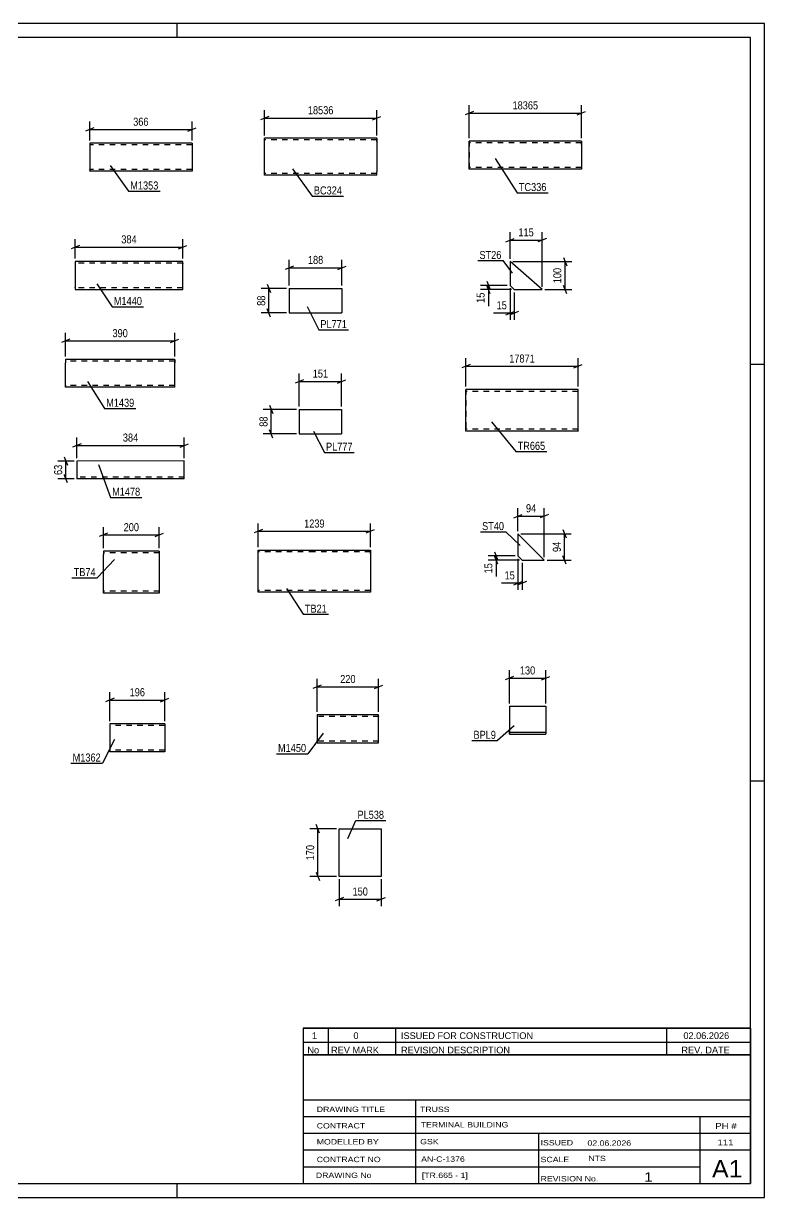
# Model space of a CAD drawing. Header units: millimetres. Extents: x 0 to 594, y 0 to 420.
# Drawn here: x 329 to 594, y 0 to 420 of the extents above; entities that cross this region are included whole.
import ezdxf

# ---------------------------------------------------------------- set-up
doc = ezdxf.new("R2010")
doc.units = ezdxf.units.MM
doc.linetypes.add('DXK_LINE_DOT2', pattern=[3.9198, 1.9599, -1.9599])
doc.styles.add('Arial Narrow', font='ARIALN.TTF', dxfattribs={"height": 0.2})

# ---------------------------------------------------------------- blocks, each defined once
blk = doc.blocks.new('Unknown-570389203-1132')
at = {"color": 5, "linetype": 'Continuous'}
for p, q in [((594, 420), (0, 420)), ((384, 415), (384, 420)), ((594, 0), (594, 420)), ((589, 415), (5, 415)), ((589, 5), (589, 415)), ((594, 298), (589, 298)), ((594, 149), (589, 149)), ((5, 5), (589, 5)), ((384, 0), (384, 5)), ((0, 0), (594, 0))]:
    blk.add_line(p, q, dxfattribs=at)
blk = doc.blocks.new('Part-570389203-10312 - 10296')
at = {"color": 2, "linetype": 'Continuous'}
for p, q in [((515.23, 228.04), (505.83, 237.44)), ((505.83, 237.44), (505.83, 229.54)), ((505.83, 229.54), (507.33, 228.04)), ((507.33, 228.04), (515.23, 228.04))]:
    blk.add_line(p, q, dxfattribs=at)
blk = doc.blocks.new('Part-570389203-9939 - 9923')
at = {"color": 2, "linetype": 'Continuous'}
for p, q in [((389.28, 377.19), (352.68, 377.19)), ((352.68, 377.19), (352.68, 367.28)), ((389.28, 377.19), (389.28, 367.19)), ((352.68, 367.19), (352.68, 367.28)), ((389.28, 367.19), (352.68, 367.19))]:
    blk.add_line(p, q, dxfattribs=at)
at = {"color": 7, "linetype": 'DXK_LINE_DOT2'}
for p, q in [((389.28, 376.59), (352.68, 376.59)), ((352.68, 367.79), (352.68, 367.83)), ((389.28, 367.79), (352.68, 367.79)), ((389.28, 367.79), (389.28, 367.83))]:
    blk.add_line(p, q, dxfattribs=at)
blk = doc.blocks.new('Part-570389203-10216 - 10200')
at = {"color": 2, "linetype": 'Continuous'}
for p, q in [((379.52, 169.46), (359.9, 169.46)), ((359.9, 169.46), (359.9, 159.55)), ((379.52, 169.46), (379.52, 159.46)), ((359.9, 159.46), (359.9, 159.55)), ((379.52, 159.46), (359.9, 159.46))]:
    blk.add_line(p, q, dxfattribs=at)
at = {"color": 7, "linetype": 'DXK_LINE_DOT2'}
for p, q in [((379.52, 168.86), (359.9, 168.86)), ((359.9, 160.06), (359.9, 160.1)), ((379.52, 160.06), (359.9, 160.06)), ((379.52, 160.06), (379.52, 160.1))]:
    blk.add_line(p, q, dxfattribs=at)
blk = doc.blocks.new('Part-570389203-10248 - 10232')
at = {"color": 2, "linetype": 'Continuous'}
for p, q in [((456.02, 172.71), (434, 172.71)), ((434, 172.71), (434, 162.8)), ((456.02, 163.91), (456.02, 172.71)), ((456.02, 162.71), (456.02, 163.91)), ((434, 162.8), (434, 162.71)), ((434, 162.71), (456.02, 162.71))]:
    blk.add_line(p, q, dxfattribs=at)
at = {"color": 7, "linetype": 'DXK_LINE_DOT2'}
for p, q in [((456.02, 172.11), (434, 172.11)), ((456.02, 172.11), (456.02, 172.06)), ((456.02, 172.06), (456.02, 172.11)), ((456.02, 171.97), (456.02, 172.06)), ((456.02, 172.06), (456.02, 171.97)), ((434, 163.31), (434, 163.36)), ((456.02, 163.31), (434, 163.31)), ((456.02, 163.36), (456.02, 163.68)), ((456.02, 163.31), (456.02, 163.36))]:
    blk.add_line(p, q, dxfattribs=at)
blk = doc.blocks.new('Part-570389203-10109 - 10093')
at = {"color": 2, "linetype": 'Continuous'}
for p, q in [((385.94, 334.88), (347.54, 334.88)), ((347.54, 334.88), (347.54, 324.97)), ((385.94, 326.08), (385.94, 334.88)), ((347.54, 324.97), (347.54, 324.88)), ((347.54, 324.88), (385.94, 324.88)), ((385.94, 324.88), (385.94, 326.08))]:
    blk.add_line(p, q, dxfattribs=at)
at = {"color": 7, "linetype": 'DXK_LINE_DOT2'}
for p, q in [((385.94, 334.28), (347.54, 334.28)), ((385.94, 334.28), (385.94, 334.23)), ((385.94, 334.23), (385.94, 334.28)), ((385.94, 334.13), (385.94, 334.23)), ((385.94, 334.23), (385.94, 334.13)), ((347.54, 325.48), (347.54, 325.52)), ((385.94, 325.48), (347.54, 325.48)), ((385.94, 325.52), (385.94, 325.85)), ((385.94, 325.48), (385.94, 325.52))]:
    blk.add_line(p, q, dxfattribs=at)
blk = doc.blocks.new('Part-570389203-10280 - 10264')
at = {"color": 2, "linetype": 'Continuous'}
for p, q in [((502.76, 175.78), (502.76, 165.83)), ((502.76, 175.78), (515.76, 175.78)), ((515.76, 175.78), (515.76, 175.74)), ((515.76, 175.74), (515.76, 165.83)), ((515.76, 166.38), (502.76, 166.38)), ((502.76, 165.83), (502.76, 165.78)), ((502.76, 165.78), (515.76, 165.78)), ((515.76, 165.78), (515.76, 165.83))]:
    blk.add_line(p, q, dxfattribs=at)
at = {"color": 7, "linetype": 'DXK_LINE_DOT2'}
for p, q in [((502.76, 165.78), (502.76, 166.91)), ((515.76, 165.78), (515.76, 165.83))]:
    blk.add_line(p, q, dxfattribs=at)
blk = doc.blocks.new('Part-570389203-10141 - 10125')
at = {"color": 2, "linetype": 'Continuous'}
for p, q in [((344.08, 299.85), (344.08, 298.65)), ((383.09, 299.85), (344.08, 299.85)), ((344.08, 290.59), (344.08, 298.65)), ((383.09, 299.85), (383.09, 299.76)), ((383.09, 299.76), (383.09, 298.65)), ((383.09, 289.85), (383.09, 298.65)), ((344.08, 289.94), (344.08, 290.59)), ((344.08, 289.85), (344.08, 289.94)), ((383.09, 289.85), (344.08, 289.85))]:
    blk.add_line(p, q, dxfattribs=at)
at = {"color": 7, "linetype": 'DXK_LINE_DOT2'}
for p, q in [((383.09, 299.25), (344.08, 299.25)), ((383.09, 299.85), (383.09, 299.85)), ((383.09, 298.65), (383.09, 299.5)), ((344.08, 290.59), (344.08, 290.2)), ((344.08, 290.45), (344.08, 290.5)), ((383.09, 290.45), (344.08, 290.45)), ((344.08, 289.85), (344.08, 289.85)), ((383.09, 290.45), (383.09, 290.5))]:
    blk.add_line(p, q, dxfattribs=at)
blk = doc.blocks.new('Part-570389203-10371 - 10355')
at = {"color": 2, "linetype": 'Continuous'}
for p, q in [((424.07, 325.23), (424.07, 316.43)), ((424.07, 325.23), (442.87, 325.23)), ((442.87, 325.23), (442.87, 316.43)), ((424.07, 316.43), (442.87, 316.43))]:
    blk.add_line(p, q, dxfattribs=at)
blk = doc.blocks.new('Part-570389203-10414 - 10398')
at = {"color": 2, "linetype": 'Continuous'}
for p, q in [((427.62, 281.96), (427.62, 273.16)), ((427.62, 281.96), (442.76, 281.96)), ((442.76, 281.96), (442.76, 273.16)), ((427.62, 273.16), (442.76, 273.16))]:
    blk.add_line(p, q, dxfattribs=at)
blk = doc.blocks.new('Part-570389203-10459 - 10441')
at = {"color": 2, "linetype": 'Continuous'}
for p, q in [((487.25, 274.11), (487.25, 289.11)), ((487.25, 289.11), (487.25, 289.11)), ((507.25, 289.11), (487.25, 289.11)), ((527.35, 289.11), (507.35, 289.11)), ((527.35, 274.11), (527.35, 289.11)), ((487.25, 274.11), (487.25, 274.11)), ((507.25, 274.11), (487.25, 274.11)), ((527.35, 274.11), (507.35, 274.11))]:
    blk.add_line(p, q, dxfattribs=at)
at = {"color": 7, "linetype": 'DXK_LINE_DOT2'}
for p, q in [((487.25, 289.11), (487.25, 274.11)), ((487.25, 289.11), (487.25, 289.11)), ((507.25, 288.31), (487.25, 288.31)), ((527.35, 288.31), (507.35, 288.31)), ((507.25, 274.91), (487.25, 274.91)), ((487.25, 274.11), (487.25, 274.11)), ((527.35, 274.91), (507.35, 274.91)), ((527.35, 274.23), (527.35, 274.11))]:
    blk.add_line(p, q, dxfattribs=at)
blk = doc.blocks.new('Part-570389203-10492 - 10476')
at = {"color": 2, "linetype": 'Continuous'}
for p, q in [((503, 334.81), (503, 326.31)), ((514.5, 324.81), (503, 334.81)), ((503, 326.31), (504.5, 324.81)), ((504.5, 324.81), (514.5, 324.81))]:
    blk.add_line(p, q, dxfattribs=at)
blk = doc.blocks.new('Part-570389203-8731 - 8715')
at = {"color": 2, "linetype": 'Continuous'}
for p, q in [((412.99, 230.41), (412.99, 231.61)), ((412.99, 231.61), (432.99, 231.61)), ((433.09, 231.61), (453.09, 231.61)), ((453.09, 231.61), (453.09, 231.52)), ((453.09, 231.52), (453.09, 230.41)), ((412.99, 217.36), (412.99, 230.41)), ((453.09, 230.41), (453.09, 216.61)), ((412.99, 216.71), (412.99, 217.36)), ((412.99, 216.61), (412.99, 216.71)), ((432.99, 216.61), (412.99, 216.61)), ((453.09, 216.61), (433.09, 216.61))]:
    blk.add_line(p, q, dxfattribs=at)
at = {"color": 7, "linetype": 'DXK_LINE_DOT2'}
for p, q in [((432.99, 231.01), (412.99, 231.01)), ((453.09, 231.01), (433.09, 231.01)), ((453.09, 230.41), (453.09, 231.26)), ((412.99, 217.36), (412.99, 216.97)), ((412.99, 217.21), (412.99, 217.26)), ((432.99, 217.21), (412.99, 217.21)), ((453.09, 217.21), (433.09, 217.21)), ((453.09, 217.21), (453.09, 217.26))]:
    blk.add_line(p, q, dxfattribs=at)
blk = doc.blocks.new('Part-570389203-8766 - 8748')
at = {"color": 2, "linetype": 'Continuous'}
for p, q in [((435.23, 378.93), (415.23, 378.93)), ((415.23, 365.82), (415.23, 378.93)), ((455.33, 378.93), (435.33, 378.93)), ((455.33, 378.93), (455.33, 378.83)), ((455.33, 378.83), (455.33, 377.73)), ((455.33, 377.73), (455.33, 366.93)), ((415.23, 365.73), (415.23, 365.82)), ((435.23, 365.73), (415.23, 365.73)), ((455.33, 365.73), (435.33, 365.73)), ((455.33, 365.73), (455.33, 366.93))]:
    blk.add_line(p, q, dxfattribs=at)
at = {"color": 7, "linetype": 'DXK_LINE_DOT2'}
for p, q in [((435.23, 378.33), (415.23, 378.33)), ((455.33, 378.33), (435.33, 378.33)), ((455.33, 377.73), (455.33, 378.57)), ((415.23, 366.33), (415.23, 366.37)), ((435.23, 366.33), (415.23, 366.33)), ((455.33, 366.33), (435.33, 366.33)), ((455.33, 366.37), (455.33, 366.7)), ((455.33, 366.33), (455.33, 366.37))]:
    blk.add_line(p, q, dxfattribs=at)
blk = doc.blocks.new('Part-570389203-8801 - 8783')
at = {"color": 2, "linetype": 'Continuous'}
for p, q in [((488.42, 367.93), (488.42, 377.93)), ((488.42, 377.93), (488.42, 377.93)), ((508.42, 377.93), (488.42, 377.93)), ((528.52, 377.93), (508.52, 377.93)), ((528.52, 377.93), (528.52, 377.84)), ((528.52, 377.84), (528.52, 376.73)), ((528.52, 376.73), (528.52, 367.93)), ((488.42, 367.93), (488.42, 367.93)), ((508.42, 367.93), (488.42, 367.93)), ((528.52, 367.93), (508.52, 367.93))]:
    blk.add_line(p, q, dxfattribs=at)
at = {"color": 7, "linetype": 'DXK_LINE_DOT2'}
for p, q in [((488.42, 377.93), (488.42, 367.93)), ((488.42, 377.93), (488.42, 377.93)), ((508.42, 377.33), (488.42, 377.33)), ((528.52, 377.33), (508.52, 377.33)), ((528.52, 376.73), (528.52, 377.58)), ((508.42, 368.53), (488.42, 368.53)), ((488.42, 367.93), (488.42, 367.93)), ((528.52, 368.53), (508.52, 368.53)), ((528.52, 368.53), (528.52, 368.57)), ((528.52, 367.93), (528.52, 368.02))]:
    blk.add_line(p, q, dxfattribs=at)
blk = doc.blocks.new('Part-570389203-9741 - 9724')
at = {"color": 2, "linetype": 'Continuous'}
for p, q in [((357.58, 231.26), (357.58, 230.06)), ((377.58, 231.26), (357.58, 231.26)), ((377.58, 231.17), (377.58, 231.26)), ((377.58, 231.17), (377.58, 230.06)), ((357.58, 217), (357.58, 230.06)), ((377.58, 230.06), (377.58, 216.26)), ((357.58, 216.35), (357.58, 217)), ((357.58, 216.26), (357.58, 216.35)), ((377.58, 216.26), (357.58, 216.26))]:
    blk.add_line(p, q, dxfattribs=at)
at = {"color": 7, "linetype": 'DXK_LINE_DOT2'}
for p, q in [((377.58, 230.66), (357.58, 230.66)), ((377.58, 230.91), (377.58, 230.06)), ((357.58, 217), (357.58, 216.61)), ((357.58, 216.86), (357.58, 216.9)), ((377.58, 216.86), (357.58, 216.86)), ((357.58, 216.26), (357.58, 216.26)), ((377.58, 216.9), (377.58, 217)), ((377.58, 216.86), (377.58, 216.9)), ((377.58, 216.86), (377.58, 216.9))]:
    blk.add_line(p, q, dxfattribs=at)
blk = doc.blocks.new('Part-570389203-9773 - 9757')
at = {"color": 2, "linetype": 'Continuous'}
for p, q in [((441.92, 114.89), (441.92, 131.89)), ((441.92, 131.89), (456.92, 131.89)), ((456.92, 131.89), (456.92, 114.89)), ((456.92, 114.89), (441.92, 114.89))]:
    blk.add_line(p, q, dxfattribs=at)
blk = doc.blocks.new('Part-570389203-10173 - 10157')
at = {"color": 2, "linetype": 'Continuous'}
for p, q in [((386.5, 263.49), (348.09, 263.48)), ((348.09, 263.48), (348.09, 257.14)), ((386.5, 257.14), (386.5, 263.49)), ((386.5, 257.14), (348.09, 257.14))]:
    blk.add_line(p, q, dxfattribs=at)
at = {"color": 7, "linetype": 'DXK_LINE_DOT2'}
blk.add_line((386.5, 257.74), (348.09, 257.74), dxfattribs=at)
blk = doc.blocks.new('StraightDimension-570389203-10314 - 10296')
at = {"color": 7, "linetype": 'Continuous'}
for p, q in [((506.83, 237.44), (524.91, 237.44)), ((521.91, 238.94), (523.11, 235.94)), ((522.51, 228.04), (522.51, 237.44)), ((516.23, 228.04), (524.91, 228.04)), ((523.11, 226.54), (521.91, 229.54))]:
    blk.add_line(p, q, dxfattribs=at)
at = {"color": 0}
blk.add_wipeout([(521.76, 235.17), (517.56, 235.17), (517.56, 230.32), (521.76, 230.32)], dxfattribs=at)
at = {"color": 3, "style": 'Arial Narrow'}
blk.add_text('94', height=2.863, rotation=90.0002, dxfattribs=at).set_placement((521.16, 230.92))
blk = doc.blocks.new('StraightDimension-570389203-10332 - 10296')
at = {"color": 7, "linetype": 'Continuous'}
for p, q in [((504.33, 243.2), (507.33, 244.4)), ((505.83, 238.44), (505.83, 246.65)), ((505.83, 243.8), (515.23, 243.8)), ((516.73, 244.4), (513.73, 243.2)), ((515.23, 229.04), (515.23, 246.65))]:
    blk.add_line(p, q, dxfattribs=at)
at = {"color": 0}
blk.add_wipeout([(512.95, 244.55), (512.95, 248.75), (508.1, 248.75), (508.1, 244.55)], dxfattribs=at)
at = {"color": 3, "style": 'Arial Narrow'}
blk.add_text('94', height=2.863, dxfattribs=at).set_placement((508.7, 245.15))
blk = doc.blocks.new('StraightDimension-570389203-10321 - 10296')
at = {"color": 7, "linetype": 'Continuous'}
for p, q in [((497.43, 231.04), (498.63, 228.04)), ((504.83, 229.54), (495.18, 229.54)), ((506.33, 228.04), (495.18, 228.04)), ((498.63, 226.54), (497.43, 229.54)), ((498.03, 228.04), (498.03, 229.54))]:
    blk.add_line(p, q, dxfattribs=at)
at = {"color": 0}
blk.add_wipeout([(497.28, 227.52), (493.08, 227.52), (493.08, 222.66), (497.28, 222.66)], dxfattribs=at)
at = {"color": 7, "linetype": 'Continuous'}
blk.add_line((498.03, 228.04), (498.03, 222.14), dxfattribs=at)
blk.add_line((498.03, 228.04), (498.03, 222.14), dxfattribs=at)
at = {"color": 3, "style": 'Arial Narrow'}
blk.add_text('15', height=2.863, rotation=90.0002, dxfattribs=at).set_placement((496.68, 223.26))
blk = doc.blocks.new('StraightDimension-570389203-10341 - 10296')
at = {"color": 7, "linetype": 'Continuous'}
for p, q in [((505.83, 228.54), (505.83, 217.38)), ((507.33, 227.04), (507.33, 217.38)), ((504.33, 219.18), (507.33, 220.38)), ((508.83, 220.38), (505.83, 219.18)), ((505.83, 219.78), (507.33, 219.78))]:
    blk.add_line(p, q, dxfattribs=at)
at = {"color": 0}
blk.add_wipeout([(505.3, 220.53), (505.3, 224.73), (500.44, 224.73), (500.44, 220.53)], dxfattribs=at)
at = {"color": 7, "linetype": 'Continuous'}
blk.add_line((505.83, 219.78), (499.92, 219.78), dxfattribs=at)
blk.add_line((505.83, 219.78), (499.92, 219.78), dxfattribs=at)
at = {"color": 3, "style": 'Arial Narrow'}
blk.add_text('15', height=2.863, dxfattribs=at).set_placement((501.04, 221.13))
blk = doc.blocks.new('StraightDimension-570389203-9941 - 9923')
at = {"color": 7, "linetype": 'Continuous'}
for p, q in [((354.18, 382.67), (351.18, 381.47)), ((352.68, 378.19), (352.68, 384.92)), ((387.78, 381.47), (390.78, 382.67)), ((389.28, 378.19), (389.28, 384.92)), ((352.68, 382.07), (389.28, 382.07))]:
    blk.add_line(p, q, dxfattribs=at)
at = {"color": 0}
blk.add_wipeout([(374.32, 382.82), (374.32, 387.02), (367.64, 387.02), (367.64, 382.82)], dxfattribs=at)
at = {"color": 3, "style": 'Arial Narrow'}
blk.add_text('366', height=2.863, dxfattribs=at).set_placement((368.24, 383.42))
blk = doc.blocks.new('StraightDimension-570389203-10218 - 10200')
at = {"color": 7, "linetype": 'Continuous'}
for p, q in [((359.9, 170.46), (359.9, 180.83)), ((379.52, 170.46), (379.52, 180.83)), ((361.4, 178.58), (358.4, 177.38)), ((359.9, 177.98), (379.52, 177.98)), ((378.02, 177.38), (381.02, 178.58))]:
    blk.add_line(p, q, dxfattribs=at)
at = {"color": 0}
blk.add_wipeout([(373.05, 178.73), (373.05, 182.93), (366.37, 182.93), (366.37, 178.73)], dxfattribs=at)
at = {"color": 3, "style": 'Arial Narrow'}
blk.add_text('196', height=2.863, dxfattribs=at).set_placement((366.97, 179.33))
blk = doc.blocks.new('StraightDimension-570389203-10250 - 10232')
at = {"color": 7, "linetype": 'Continuous'}
for p, q in [((434, 173.71), (434, 185.56)), ((456.02, 173.71), (456.02, 185.56)), ((435.5, 183.31), (432.5, 182.11)), ((434, 182.71), (456.02, 182.71)), ((454.52, 182.11), (457.52, 183.31))]:
    blk.add_line(p, q, dxfattribs=at)
at = {"color": 0}
blk.add_wipeout([(448.35, 183.46), (448.35, 187.66), (441.67, 187.66), (441.67, 183.46)], dxfattribs=at)
at = {"color": 3, "style": 'Arial Narrow'}
blk.add_text('220', height=2.863, dxfattribs=at).set_placement((442.27, 184.06))
blk = doc.blocks.new('StraightDimension-570389203-10111 - 10093')
at = {"color": 7, "linetype": 'Continuous'}
for p, q in [((349.04, 340.61), (346.04, 339.41)), ((347.54, 335.88), (347.54, 342.86)), ((384.44, 339.41), (387.44, 340.61)), ((385.94, 335.88), (385.94, 342.86)), ((347.54, 340.01), (385.94, 340.01))]:
    blk.add_line(p, q, dxfattribs=at)
at = {"color": 0}
blk.add_wipeout([(370.08, 340.76), (370.08, 344.96), (363.4, 344.96), (363.4, 340.76)], dxfattribs=at)
at = {"color": 3, "style": 'Arial Narrow'}
blk.add_text('384', height=2.863, dxfattribs=at).set_placement((364, 341.36))
blk = doc.blocks.new('StraightDimension-570389203-10282 - 10264')
at = {"color": 7, "linetype": 'Continuous'}
for p, q in [((504.26, 186.38), (501.26, 185.18)), ((502.76, 176.78), (502.76, 188.63)), ((502.76, 185.78), (515.76, 185.78)), ((514.26, 185.18), (517.26, 186.38)), ((515.76, 176.78), (515.76, 188.63))]:
    blk.add_line(p, q, dxfattribs=at)
at = {"color": 0}
blk.add_wipeout([(512.61, 186.53), (512.61, 190.73), (505.92, 190.73), (505.92, 186.53)], dxfattribs=at)
at = {"color": 3, "style": 'Arial Narrow'}
blk.add_text('130', height=2.863, dxfattribs=at).set_placement((506.52, 187.13))
blk = doc.blocks.new('StraightDimension-570389203-10143 - 10125')
at = {"color": 7, "linetype": 'Continuous'}
for p, q in [((345.58, 307.03), (342.58, 305.83)), ((344.08, 300.85), (344.08, 309.28)), ((381.59, 305.83), (384.59, 307.03)), ((383.09, 300.85), (383.09, 309.28)), ((344.08, 306.43), (383.09, 306.43))]:
    blk.add_line(p, q, dxfattribs=at)
at = {"color": 0}
blk.add_wipeout([(366.93, 307.18), (366.93, 311.38), (360.24, 311.38), (360.24, 307.18)], dxfattribs=at)
at = {"color": 3, "style": 'Arial Narrow'}
blk.add_text('390', height=2.863, dxfattribs=at).set_placement((360.84, 307.78))
blk = doc.blocks.new('StraightDimension-570389203-10373 - 10355')
at = {"color": 7, "linetype": 'Continuous'}
for p, q in [((425.57, 333.24), (422.57, 332.04)), ((424.07, 326.23), (424.07, 335.49)), ((424.07, 332.64), (442.87, 332.64)), ((441.37, 332.04), (444.37, 333.24)), ((442.87, 326.23), (442.87, 335.49))]:
    blk.add_line(p, q, dxfattribs=at)
at = {"color": 0}
blk.add_wipeout([(436.81, 333.39), (436.81, 337.59), (430.13, 337.59), (430.13, 333.39)], dxfattribs=at)
at = {"color": 3, "style": 'Arial Narrow'}
blk.add_text('188', height=2.863, dxfattribs=at).set_placement((430.73, 333.99))
blk = doc.blocks.new('StraightDimension-570389203-10384 - 10355')
at = {"color": 7, "linetype": 'Continuous'}
for p, q in [((423.07, 325.23), (413.95, 325.23)), ((416.2, 326.73), (417.4, 323.73)), ((416.8, 316.43), (416.8, 325.23)), ((423.07, 316.43), (413.95, 316.43)), ((417.4, 314.93), (416.2, 317.93))]:
    blk.add_line(p, q, dxfattribs=at)
at = {"color": 0}
blk.add_wipeout([(416.05, 323.25), (411.85, 323.25), (411.85, 318.4), (416.05, 318.4)], dxfattribs=at)
at = {"color": 3, "style": 'Arial Narrow'}
blk.add_text('88', height=2.863, rotation=90.0002, dxfattribs=at).set_placement((415.45, 319))
blk = doc.blocks.new('StraightDimension-570389203-10416 - 10398')
at = {"color": 7, "linetype": 'Continuous'}
for p, q in [((427.62, 282.96), (427.62, 294.81)), ((442.76, 282.96), (442.76, 294.81)), ((429.12, 292.56), (426.12, 291.36)), ((427.62, 291.96), (442.76, 291.96)), ((441.26, 291.36), (444.26, 292.56))]:
    blk.add_line(p, q, dxfattribs=at)
at = {"color": 0}
blk.add_wipeout([(438.53, 292.71), (438.53, 296.91), (431.85, 296.91), (431.85, 292.71)], dxfattribs=at)
at = {"color": 3, "style": 'Arial Narrow'}
blk.add_text('151', height=2.863, dxfattribs=at).set_placement((432.45, 293.31))
blk = doc.blocks.new('StraightDimension-570389203-10427 - 10398')
at = {"color": 7, "linetype": 'Continuous'}
for p, q in [((426.62, 281.96), (414.77, 281.96)), ((417.02, 283.46), (418.22, 280.46)), ((417.62, 273.16), (417.62, 281.96)), ((426.62, 273.16), (414.77, 273.16)), ((418.22, 271.66), (417.02, 274.66))]:
    blk.add_line(p, q, dxfattribs=at)
at = {"color": 0}
blk.add_wipeout([(416.87, 279.99), (412.67, 279.99), (412.67, 275.13), (416.87, 275.13)], dxfattribs=at)
at = {"color": 3, "style": 'Arial Narrow'}
blk.add_text('88', height=2.863, rotation=90.0002, dxfattribs=at).set_placement((416.27, 275.73))
blk = doc.blocks.new('StraightDimension-570389203-10462 - 10441')
at = {"color": 7, "linetype": 'Continuous'}
for p, q in [((487.25, 290.11), (487.25, 300.21)), ((527.35, 290.11), (527.35, 300.21)), ((488.75, 297.96), (485.75, 296.76)), ((487.25, 297.36), (527.35, 297.36)), ((525.85, 296.76), (528.85, 297.96))]:
    blk.add_line(p, q, dxfattribs=at)
at = {"color": 0}
blk.add_wipeout([(512.47, 298.11), (512.47, 302.31), (502.13, 302.31), (502.13, 298.11)], dxfattribs=at)
at = {"color": 3, "style": 'Arial Narrow'}
blk.add_text('17871', height=2.863, dxfattribs=at).set_placement((502.73, 298.71))
blk = doc.blocks.new('StraightDimension-570389203-10521 - 10476')
at = {"color": 7, "linetype": 'Continuous'}
for p, q in [((503, 325.31), (503, 314.02)), ((504.5, 323.81), (504.5, 314.02)), ((501.5, 315.82), (504.5, 317.02)), ((506, 317.02), (503, 315.82)), ((503, 316.42), (504.5, 316.42))]:
    blk.add_line(p, q, dxfattribs=at)
at = {"color": 0}
blk.add_wipeout([(502.47, 317.17), (502.47, 321.37), (497.61, 321.37), (497.61, 317.17)], dxfattribs=at)
at = {"color": 7, "linetype": 'Continuous'}
blk.add_line((503, 316.42), (497.09, 316.42), dxfattribs=at)
blk.add_line((503, 316.42), (497.09, 316.42), dxfattribs=at)
at = {"color": 3, "style": 'Arial Narrow'}
blk.add_text('15', height=2.863, dxfattribs=at).set_placement((498.21, 317.77))
blk = doc.blocks.new('StraightDimension-570389203-10503 - 10476')
at = {"color": 7, "linetype": 'Continuous'}
for p, q in [((494.65, 327.81), (495.85, 324.81)), ((502, 326.31), (492.4, 326.31)), ((503.5, 324.81), (492.4, 324.81)), ((495.85, 323.31), (494.65, 326.31)), ((495.25, 324.81), (495.25, 326.31))]:
    blk.add_line(p, q, dxfattribs=at)
at = {"color": 0}
blk.add_wipeout([(494.5, 324.29), (490.3, 324.29), (490.3, 319.43), (494.5, 319.43)], dxfattribs=at)
at = {"color": 7, "linetype": 'Continuous'}
blk.add_line((495.25, 324.81), (495.25, 318.91), dxfattribs=at)
blk.add_line((495.25, 324.81), (495.25, 318.91), dxfattribs=at)
at = {"color": 3, "style": 'Arial Narrow'}
blk.add_text('15', height=2.863, rotation=90.0002, dxfattribs=at).set_placement((493.9, 320.03))
blk = doc.blocks.new('StraightDimension-570389203-10494 - 10476')
at = {"color": 7, "linetype": 'Continuous'}
for p, q in [((522.09, 336.31), (523.29, 333.31)), ((504, 334.81), (525.09, 334.81)), ((522.69, 324.81), (522.69, 334.81)), ((515.5, 324.81), (525.09, 324.81)), ((523.29, 323.31), (522.09, 326.31))]:
    blk.add_line(p, q, dxfattribs=at)
at = {"color": 0}
blk.add_wipeout([(521.94, 333.15), (517.74, 333.15), (517.74, 326.47), (521.94, 326.47)], dxfattribs=at)
at = {"color": 3, "style": 'Arial Narrow'}
blk.add_text('100', height=2.863, rotation=90.0002, dxfattribs=at).set_placement((521.34, 327.07))
blk = doc.blocks.new('StraightDimension-570389203-10514 - 10476')
at = {"color": 7, "linetype": 'Continuous'}
for p, q in [((503, 335.81), (503, 345.35)), ((514.5, 325.81), (514.5, 345.35)), ((501.5, 341.9), (504.5, 343.1)), ((503, 342.5), (514.5, 342.5)), ((516, 343.1), (513, 341.9))]:
    blk.add_line(p, q, dxfattribs=at)
at = {"color": 0}
blk.add_wipeout([(512.09, 343.25), (512.09, 347.45), (505.4, 347.45), (505.4, 343.25)], dxfattribs=at)
at = {"color": 3, "style": 'Arial Narrow'}
blk.add_text('115', height=2.863, dxfattribs=at).set_placement((506, 343.85))
blk = doc.blocks.new('StraightDimension-570389203-8734 - 8715')
at = {"color": 7, "linetype": 'Continuous'}
for p, q in [((412.99, 232.61), (412.99, 241.18)), ((453.09, 232.61), (453.09, 241.18)), ((414.49, 238.93), (411.49, 237.73)), ((412.99, 238.33), (453.09, 238.33)), ((451.59, 237.73), (454.59, 238.93))]:
    blk.add_line(p, q, dxfattribs=at)
at = {"color": 0}
blk.add_wipeout([(437.3, 239.08), (437.3, 243.28), (428.78, 243.28), (428.78, 239.08)], dxfattribs=at)
at = {"color": 3, "style": 'Arial Narrow'}
blk.add_text('1239', height=2.863, dxfattribs=at).set_placement((429.38, 239.68))
blk = doc.blocks.new('StraightDimension-570389203-8769 - 8748')
at = {"color": 7, "linetype": 'Continuous'}
for p, q in [((416.73, 386.78), (413.73, 385.58)), ((415.23, 379.93), (415.23, 389.03)), ((453.83, 385.58), (456.83, 386.78)), ((455.33, 379.93), (455.33, 389.03)), ((415.23, 386.18), (455.33, 386.18))]:
    blk.add_line(p, q, dxfattribs=at)
at = {"color": 0}
blk.add_wipeout([(440.45, 386.93), (440.45, 391.13), (430.11, 391.13), (430.11, 386.93)], dxfattribs=at)
at = {"color": 3, "style": 'Arial Narrow'}
blk.add_text('18536', height=2.863, dxfattribs=at).set_placement((430.71, 387.53))
blk = doc.blocks.new('StraightDimension-570389203-8804 - 8783')
at = {"color": 7, "linetype": 'Continuous'}
for p, q in [((488.42, 378.93), (488.42, 390.78)), ((528.52, 378.93), (528.52, 390.78)), ((489.92, 388.53), (486.92, 387.33)), ((488.42, 387.93), (528.52, 387.93)), ((527.02, 387.33), (530.02, 388.53))]:
    blk.add_line(p, q, dxfattribs=at)
at = {"color": 0}
blk.add_wipeout([(513.64, 388.68), (513.64, 392.88), (503.3, 392.88), (503.3, 388.68)], dxfattribs=at)
at = {"color": 3, "style": 'Arial Narrow'}
blk.add_text('18365', height=2.863, dxfattribs=at).set_placement((503.9, 389.28))
blk = doc.blocks.new('StraightDimension-570389203-9743 - 9724')
at = {"color": 7, "linetype": 'Continuous'}
for p, q in [((357.58, 232.26), (357.58, 239.87)), ((377.58, 232.26), (377.58, 239.87)), ((359.08, 237.62), (356.08, 236.42)), ((357.58, 237.02), (377.58, 237.02)), ((376.08, 236.42), (379.08, 237.62))]:
    blk.add_line(p, q, dxfattribs=at)
at = {"color": 0}
blk.add_wipeout([(370.92, 237.77), (370.92, 241.97), (364.24, 241.97), (364.24, 237.77)], dxfattribs=at)
at = {"color": 3, "style": 'Arial Narrow'}
blk.add_text('200', height=2.863, dxfattribs=at).set_placement((364.84, 238.37))
blk = doc.blocks.new('StraightDimension-570389203-9786 - 9757')
at = {"color": 7, "linetype": 'Continuous'}
for p, q in [((440.92, 131.89), (431.45, 131.89)), ((434.9, 130.39), (433.7, 133.39)), ((434.3, 114.89), (434.3, 131.89)), ((440.92, 114.89), (431.45, 114.89)), ((433.7, 116.39), (434.9, 113.39))]:
    blk.add_line(p, q, dxfattribs=at)
at = {"color": 0}
blk.add_wipeout([(433.55, 126.73), (429.35, 126.73), (429.35, 120.04), (433.55, 120.04)], dxfattribs=at)
at = {"color": 3, "style": 'Arial Narrow'}
blk.add_text('170', height=2.863, rotation=90.0002, dxfattribs=at).set_placement((432.95, 120.64))
blk = doc.blocks.new('StraightDimension-570389203-9775 - 9757')
at = {"color": 7, "linetype": 'Continuous'}
for p, q in [((441.92, 113.89), (441.92, 104.28)), ((456.92, 113.89), (456.92, 104.28)), ((443.42, 107.28), (440.42, 106.08)), ((441.92, 106.68), (456.92, 106.68)), ((455.42, 106.08), (458.42, 107.28))]:
    blk.add_line(p, q, dxfattribs=at)
at = {"color": 0}
blk.add_wipeout([(452.76, 107.43), (452.76, 111.63), (446.08, 111.63), (446.08, 107.43)], dxfattribs=at)
at = {"color": 3, "style": 'Arial Narrow'}
blk.add_text('150', height=2.863, dxfattribs=at).set_placement((446.68, 108.03))
blk = doc.blocks.new('StraightDimension-570389203-10175 - 10157')
at = {"color": 7, "linetype": 'Continuous'}
for p, q in [((349.59, 269.68), (346.59, 268.48)), ((348.09, 264.48), (348.09, 271.93)), ((348.09, 269.08), (386.5, 269.08)), ((385, 268.48), (388, 269.68)), ((386.5, 264.49), (386.5, 271.93))]:
    blk.add_line(p, q, dxfattribs=at)
at = {"color": 0}
blk.add_wipeout([(370.64, 269.83), (370.64, 274.03), (363.95, 274.03), (363.95, 269.83)], dxfattribs=at)
at = {"color": 3, "style": 'Arial Narrow'}
blk.add_text('384', height=2.863, dxfattribs=at).set_placement((364.55, 270.43))
blk = doc.blocks.new('StraightDimension-570389203-10186 - 10157')
at = {"color": 7, "linetype": 'Continuous'}
for p, q in [((343.58, 264.98), (344.78, 261.98)), ((347.09, 263.48), (341.33, 263.48)), ((344.18, 257.14), (344.18, 263.48)), ((347.09, 257.14), (341.33, 257.14)), ((344.78, 255.64), (343.58, 258.64))]:
    blk.add_line(p, q, dxfattribs=at)
at = {"color": 0}
blk.add_wipeout([(343.43, 262.74), (339.23, 262.74), (339.23, 257.88), (343.43, 257.88)], dxfattribs=at)
at = {"color": 3, "style": 'Arial Narrow'}
blk.add_text('63', height=2.863, rotation=90.0002, dxfattribs=at).set_placement((342.83, 258.48))
blk = doc.blocks.new('Mark-570389203-10308 - 10296')
at = {"color": 0}
blk.add_wipeout([(500.86, 238.77), (500.86, 241.77), (493.01, 241.77), (493.01, 238.77)], dxfattribs=at)
blk.add_wipeout([(500.86, 238.77), (500.86, 241.77), (493.01, 241.77), (493.01, 238.77)], dxfattribs=at)
at = {"color": 30, "linetype": 'Continuous'}
for p in [(492.41, 238.17), (506.65, 233.31)]:
    blk.add_line(p, (501.46, 238.17), dxfattribs=at)
at = {"color": 3, "style": 'Arial Narrow'}
blk.add_text('ST40', height=2.863, dxfattribs=at).set_placement((493.01, 238.77))
blk = doc.blocks.new('Mark-570389203-9935 - 9923')
at = {"color": 0}
blk.add_wipeout([(377.25, 360.61), (377.25, 363.61), (367.2, 363.61), (367.2, 360.61)], dxfattribs=at)
blk.add_wipeout([(377.25, 360.61), (377.25, 363.61), (367.2, 363.61), (367.2, 360.61)], dxfattribs=at)
at = {"color": 30, "linetype": 'Continuous'}
for p, q in [((360.03, 369.22), (366.6, 360.01)), ((366.6, 360.01), (377.85, 360.01))]:
    blk.add_line(p, q, dxfattribs=at)
at = {"color": 3, "style": 'Arial Narrow'}
blk.add_text('M1353', height=2.863, dxfattribs=at).set_placement((367.2, 360.61))
blk = doc.blocks.new('Unknown-570389203-20548')
at = {"color": 7, "linetype": 'Continuous'}
for p, q in [((429, 51.05), (429, 5)), ((429, 51.05), (589, 51.05)), ((589, 51), (589, 5)), ((429, 35), (589, 35)), ((469.14, 35), (469.14, 5)), ((429, 29), (589, 29)), ((571, 5.05), (571, 29.05)), ((429, 23), (589, 23)), ((513.14, 23), (513.14, 5)), ((429, 17), (589, 17)), ((429, 11), (571, 11)), ((429, 5), (589, 5))]:
    blk.add_line(p, q, dxfattribs=at)
at = {"color": 7, "style": 'Arial Narrow'}
for s, height, width, p in [('DRAWING TITLE', 1.9089, 1.425378, (433.88, 30.61)), ('TRUSS', 1.909, 1.425378, (470.81, 30.59)), ('CONTRACT', 1.909, 1.425378, (433.88, 24.71)), ('TERMINAL BUILDING', 1.9089, 1.425378, (471.06, 25.07)), ('MODELLED BY', 1.9089, 1.425378, (433.88, 18.98)), ('GSK', 1.909, 1.425378, (470.88, 19.04)), ('ISSUED', 1.909, 1.425378, (513.94, 18.64)), ('02.06.2026', 1.909, 1.425378, (530.69, 18.52)), ('CONTRACT NO', 1.9089, 1.425378, (433.88, 12.66)), ('AN-C-1376', 1.909, 1.425378, (471.23, 12.78)), ('SCALE', 1.909, 1.425378, (513.94, 12.65)), ('A1', 6.204, 1.25, (575.24, 7.2)), ('DRAWING No', 1.909, 1.425378, (433.56, 7)), ('[TR.665 - 1]', 1.9089, 1.425378, (471.46, 6.99)), ('1', 3.34, 1.5, (550.91, 5.68)), ('REVISION No.', 1.9089, 1.425378, (513.94, 5.77))]:
    blk.add_text(s, height=height, dxfattribs=dict(at, width=width)).set_placement(p)
at = {"color": 7, "linetype": 'Continuous', "style": 'Arial Narrow'}
for s, height, width, p in [('PH #', 2.1, 1.42538, (576.4, 24.55)), ('111', 2.1, 1.42538, (577.19, 18.65)), ('NTS', 1.909, 1.425378, (531, 13.05))]:
    blk.add_text(s, height=height, dxfattribs=dict(at, width=width)).set_placement(p)
blk = doc.blocks.new('Unknown-570389203-20549')
at = {"color": 7, "linetype": 'Continuous'}
for p, q in [((429, 60.55), (589, 60.55)), ((589, 60.55), (429, 60.55)), ((429, 60.55), (429, 55.55)), ((438, 60.55), (438, 55.55)), ((462, 60.55), (462, 55.55)), ((559, 60.55), (559, 55.55)), ((589, 60.55), (589, 55.55)), ((429, 55.55), (589, 55.55)), ((429, 55.55), (429, 51.05)), ((429, 55.55), (589, 55.55)), ((438, 55.55), (438, 51.05)), ((462, 55.55), (462, 51.05)), ((559, 55.55), (559, 51.05)), ((589, 55.55), (589, 51.05)), ((589, 51.05), (429, 51.05))]:
    blk.add_line(p, q, dxfattribs=at)
at = {"color": 7, "linetype": 'Continuous', "style": 'Arial Narrow'}
for s, height, width, p in [('1', 2.39, 1.196471, (432.16, 56.7)), ('0', 2.39, 1.196471, (447, 56.7)), ('ISSUED FOR CONSTRUCTION', 2.3861, 1.196471, (464, 56.7)), ('02.06.2026', 2.386, 1.196471, (565, 56.7)), ('No', 2.386, 1.2, (430.54, 51.55)), ('REV MARK', 2.386, 1.2, (439, 51.55)), ('REVISION DESCRIPTION', 2.3861, 1.2, (464, 51.55)), ('REV. DATE', 2.386, 1.2, (564.28, 51.55))]:
    blk.add_text(s, height=height, dxfattribs=dict(at, width=width)).set_placement(p)
blk = doc.blocks.new('Mark-570389203-10212 - 10200')
at = {"color": 0}
blk.add_wipeout([(356.64, 155.97), (356.64, 158.97), (346.59, 158.97), (346.59, 155.97)], dxfattribs=at)
blk.add_wipeout([(356.64, 155.97), (356.64, 158.97), (346.59, 158.97), (346.59, 155.97)], dxfattribs=at)
at = {"color": 30, "linetype": 'Continuous'}
for p in [(361.57, 163.9), (345.99, 155.37)]:
    blk.add_line(p, (357.24, 155.37), dxfattribs=at)
at = {"color": 3, "style": 'Arial Narrow'}
blk.add_text('M1362', height=2.863, dxfattribs=at).set_placement((346.59, 155.97))
blk = doc.blocks.new('Mark-570389203-10244 - 10232')
at = {"color": 0}
blk.add_wipeout([(430.1, 159.38), (430.1, 162.38), (420.04, 162.38), (420.04, 159.38)], dxfattribs=at)
blk.add_wipeout([(430.1, 159.38), (430.1, 162.38), (420.04, 162.38), (420.04, 159.38)], dxfattribs=at)
at = {"color": 30, "linetype": 'Continuous'}
for p in [(436.15, 166.11), (419.44, 158.78)]:
    blk.add_line(p, (430.7, 158.78), dxfattribs=at)
at = {"color": 3, "style": 'Arial Narrow'}
blk.add_text('M1450', height=2.863, dxfattribs=at).set_placement((420.04, 159.38))
blk = doc.blocks.new('Mark-570389203-10105 - 10093')
at = {"color": 0}
blk.add_wipeout([(371.38, 319.29), (371.38, 322.29), (361.33, 322.29), (361.33, 319.29)], dxfattribs=at)
blk.add_wipeout([(371.38, 319.29), (371.38, 322.29), (361.33, 322.29), (361.33, 319.29)], dxfattribs=at)
at = {"color": 30, "linetype": 'Continuous'}
for p, q in [((355.25, 326.91), (360.73, 318.69)), ((360.73, 318.69), (371.98, 318.69))]:
    blk.add_line(p, q, dxfattribs=at)
at = {"color": 3, "style": 'Arial Narrow'}
blk.add_text('M1440', height=2.863, dxfattribs=at).set_placement((361.33, 319.29))
blk = doc.blocks.new('Mark-570389203-10276 - 10264')
at = {"color": 0}
blk.add_wipeout([(497.95, 164.1), (497.95, 167.1), (489.92, 167.1), (489.92, 164.1)], dxfattribs=at)
blk.add_wipeout([(497.95, 164.1), (497.95, 167.1), (489.92, 167.1), (489.92, 164.1)], dxfattribs=at)
at = {"color": 30, "linetype": 'Continuous'}
for p in [(504.48, 168.69), (489.32, 163.5)]:
    blk.add_line(p, (498.55, 163.5), dxfattribs=at)
at = {"color": 3, "style": 'Arial Narrow'}
blk.add_text('BPL9', height=2.863, dxfattribs=at).set_placement((489.92, 164.1))
blk = doc.blocks.new('Mark-570389203-10137 - 10125')
at = {"color": 0}
blk.add_wipeout([(368.64, 282.89), (368.64, 285.89), (358.59, 285.89), (358.59, 282.89)], dxfattribs=at)
blk.add_wipeout([(368.64, 282.89), (368.64, 285.89), (358.59, 285.89), (358.59, 282.89)], dxfattribs=at)
at = {"color": 30, "linetype": 'Continuous'}
for p, q in [((351.91, 291.88), (357.99, 282.29)), ((357.99, 282.29), (369.24, 282.29))]:
    blk.add_line(p, q, dxfattribs=at)
at = {"color": 3, "style": 'Arial Narrow'}
blk.add_text('M1439', height=2.863, dxfattribs=at).set_placement((358.59, 282.89))
blk = doc.blocks.new('Mark-570389203-10367 - 10355')
at = {"color": 0}
blk.add_wipeout([(444.68, 311.01), (444.68, 314.01), (435.18, 314.01), (435.18, 311.01)], dxfattribs=at)
blk.add_wipeout([(444.68, 311.01), (444.68, 314.01), (435.18, 314.01), (435.18, 311.01)], dxfattribs=at)
at = {"color": 30, "linetype": 'Continuous'}
for p, q in [((430.48, 318.7), (434.58, 310.41)), ((434.58, 310.41), (445.28, 310.41))]:
    blk.add_line(p, q, dxfattribs=at)
at = {"color": 3, "style": 'Arial Narrow'}
blk.add_text('PL771', height=2.863, dxfattribs=at).set_placement((435.18, 311.01))
blk = doc.blocks.new('Mark-570389203-10410 - 10398')
at = {"color": 0}
blk.add_wipeout([(446.71, 267.17), (446.71, 270.17), (437.2, 270.17), (437.2, 267.17)], dxfattribs=at)
blk.add_wipeout([(446.71, 267.17), (446.71, 270.17), (437.2, 270.17), (437.2, 267.17)], dxfattribs=at)
at = {"color": 30, "linetype": 'Continuous'}
for p, q in [((432.71, 274.13), (436.6, 266.57)), ((436.6, 266.57), (447.31, 266.57))]:
    blk.add_line(p, q, dxfattribs=at)
at = {"color": 3, "style": 'Arial Narrow'}
blk.add_text('PL777', height=2.863, dxfattribs=at).set_placement((437.2, 267.17))
blk = doc.blocks.new('Mark-570389203-10455 - 10441')
at = {"color": 0}
blk.add_wipeout([(515.59, 267.48), (515.59, 270.48), (505.72, 270.48), (505.72, 267.48)], dxfattribs=at)
blk.add_wipeout([(515.59, 267.48), (515.59, 270.48), (505.72, 270.48), (505.72, 267.48)], dxfattribs=at)
at = {"color": 30, "linetype": 'Continuous'}
for p, q in [((496.38, 277.48), (505.12, 266.88)), ((505.12, 266.88), (516.19, 266.88))]:
    blk.add_line(p, q, dxfattribs=at)
at = {"color": 3, "style": 'Arial Narrow'}
blk.add_text('TR665', height=2.863, dxfattribs=at).set_placement((505.72, 267.48))
blk = doc.blocks.new('Mark-570389203-10488 - 10476')
at = {"color": 0}
blk.add_wipeout([(499.93, 335.76), (499.93, 338.76), (492.07, 338.76), (492.07, 335.76)], dxfattribs=at)
blk.add_wipeout([(499.93, 335.76), (499.93, 338.76), (492.07, 338.76), (492.07, 335.76)], dxfattribs=at)
at = {"color": 30, "linetype": 'Continuous'}
for p in [(491.47, 335.16), (503.94, 330.64)]:
    blk.add_line(p, (500.53, 335.16), dxfattribs=at)
at = {"color": 3, "style": 'Arial Narrow'}
blk.add_text('ST26', height=2.863, dxfattribs=at).set_placement((492.07, 335.76))
blk = doc.blocks.new('Mark-570389203-8727 - 8715')
at = {"color": 0}
blk.add_wipeout([(437.49, 209.23), (437.49, 212.23), (429.63, 212.23), (429.63, 209.23)], dxfattribs=at)
blk.add_wipeout([(437.49, 209.23), (437.49, 212.23), (429.63, 212.23), (429.63, 209.23)], dxfattribs=at)
at = {"color": 30, "linetype": 'Continuous'}
for p, q in [((423.01, 217.86), (429.03, 208.63)), ((429.03, 208.63), (438.09, 208.63))]:
    blk.add_line(p, q, dxfattribs=at)
at = {"color": 3, "style": 'Arial Narrow'}
blk.add_text('TB21', height=2.863, dxfattribs=at).set_placement((429.63, 209.23))
blk = doc.blocks.new('Mark-570389203-8762 - 8748')
at = {"color": 0}
blk.add_wipeout([(442.9, 358.85), (442.9, 361.85), (432.86, 361.85), (432.86, 358.85)], dxfattribs=at)
blk.add_wipeout([(442.9, 358.85), (442.9, 361.85), (432.86, 361.85), (432.86, 358.85)], dxfattribs=at)
at = {"color": 30, "linetype": 'Continuous'}
for p, q in [((425.18, 367.99), (432.26, 358.25)), ((432.26, 358.25), (443.5, 358.25))]:
    blk.add_line(p, q, dxfattribs=at)
at = {"color": 3, "style": 'Arial Narrow'}
blk.add_text('BC324', height=2.863, dxfattribs=at).set_placement((432.86, 358.85))
blk = doc.blocks.new('Mark-570389203-8797 - 8783')
at = {"color": 0}
blk.add_wipeout([(516.03, 360.05), (516.03, 363.05), (506.16, 363.05), (506.16, 360.05)], dxfattribs=at)
blk.add_wipeout([(516.03, 360.05), (516.03, 363.05), (506.16, 363.05), (506.16, 360.05)], dxfattribs=at)
at = {"color": 30, "linetype": 'Continuous'}
for p, q in [((497.65, 371.72), (505.56, 359.45)), ((505.56, 359.45), (516.63, 359.45))]:
    blk.add_line(p, q, dxfattribs=at)
at = {"color": 3, "style": 'Arial Narrow'}
blk.add_text('TC336', height=2.863, dxfattribs=at).set_placement((506.16, 360.05))
blk = doc.blocks.new('Mark-570389203-9737 - 9724')
at = {"color": 0}
blk.add_wipeout([(354.81, 222.31), (354.81, 225.31), (346.96, 225.31), (346.96, 222.31)], dxfattribs=at)
blk.add_wipeout([(354.81, 222.31), (354.81, 225.31), (346.96, 225.31), (346.96, 222.31)], dxfattribs=at)
at = {"color": 30, "linetype": 'Continuous'}
for p in [(361.61, 228.23), (346.36, 221.71)]:
    blk.add_line(p, (355.41, 221.71), dxfattribs=at)
at = {"color": 3, "style": 'Arial Narrow'}
blk.add_text('TB74', height=2.863, dxfattribs=at).set_placement((346.96, 222.31))
blk = doc.blocks.new('Mark-570389203-9769 - 9757')
at = {"color": 0}
blk.add_wipeout([(457.94, 135.5), (457.94, 138.5), (448.44, 138.5), (448.44, 135.5)], dxfattribs=at)
blk.add_wipeout([(457.94, 135.5), (457.94, 138.5), (448.44, 138.5), (448.44, 135.5)], dxfattribs=at)
at = {"color": 30, "linetype": 'Continuous'}
for p, q in [((444.95, 128.46), (447.84, 134.9)), ((447.84, 134.9), (458.54, 134.9))]:
    blk.add_line(p, q, dxfattribs=at)
at = {"color": 3, "style": 'Arial Narrow'}
blk.add_text('PL538', height=2.863, dxfattribs=at).set_placement((448.44, 135.5))
blk = doc.blocks.new('Mark-570389203-10169 - 10157')
at = {"color": 0}
blk.add_wipeout([(370.77, 251.07), (370.77, 254.07), (360.71, 254.07), (360.71, 251.07)], dxfattribs=at)
blk.add_wipeout([(370.77, 251.07), (370.77, 254.07), (360.71, 254.07), (360.71, 251.07)], dxfattribs=at)
at = {"color": 30, "linetype": 'Continuous'}
for p, q in [((355.8, 262.19), (360.11, 250.47)), ((360.11, 250.47), (371.37, 250.47))]:
    blk.add_line(p, q, dxfattribs=at)
at = {"color": 3, "style": 'Arial Narrow'}
blk.add_text('M1478', height=2.863, dxfattribs=at).set_placement((360.71, 251.07))

msp = doc.modelspace()

# ---------------------------------------------------------------- block references
for name in ['Unknown-570389203-1132', 'Part-570389203-8766 - 8748', 'Part-570389203-9939 - 9923', 'Part-570389203-8801 - 8783', 'Part-570389203-10109 - 10093', 'Part-570389203-10492 - 10476', 'Part-570389203-10371 - 10355', 'Part-570389203-10141 - 10125', 'Part-570389203-10459 - 10441', 'Part-570389203-10414 - 10398', 'Part-570389203-10173 - 10157', 'Part-570389203-10312 - 10296', 'Part-570389203-9741 - 9724', 'Part-570389203-8731 - 8715', 'Part-570389203-10248 - 10232', 'Part-570389203-10280 - 10264', 'Part-570389203-10216 - 10200', 'Part-570389203-9773 - 9757', 'Unknown-570389203-20549', 'Unknown-570389203-20548']:
    msp.add_blockref(name, (0, 0))

# ---------------------------------------------------------------- next in the draw order: block references
for name in ['StraightDimension-570389203-8769 - 8748', 'StraightDimension-570389203-8804 - 8783', 'StraightDimension-570389203-9941 - 9923', 'Mark-570389203-8797 - 8783', 'Mark-570389203-9935 - 9923', 'Mark-570389203-8762 - 8748', 'StraightDimension-570389203-10111 - 10093', 'StraightDimension-570389203-10373 - 10355', 'Mark-570389203-10105 - 10093', 'StraightDimension-570389203-10521 - 10476', 'Mark-570389203-10367 - 10355', 'StraightDimension-570389203-10143 - 10125', 'StraightDimension-570389203-10462 - 10441', 'StraightDimension-570389203-10416 - 10398', 'Mark-570389203-10137 - 10125', 'Mark-570389203-10455 - 10441', 'StraightDimension-570389203-10175 - 10157', 'Mark-570389203-10410 - 10398', 'Mark-570389203-10169 - 10157', 'StraightDimension-570389203-9743 - 9724', 'StraightDimension-570389203-8734 - 8715', 'StraightDimension-570389203-10314 - 10296', 'Mark-570389203-9737 - 9724', 'Mark-570389203-8727 - 8715', 'StraightDimension-570389203-10282 - 10264', 'StraightDimension-570389203-10250 - 10232', 'StraightDimension-570389203-10218 - 10200', 'Mark-570389203-10276 - 10264', 'Mark-570389203-10212 - 10200', 'Mark-570389203-10244 - 10232', 'Mark-570389203-9769 - 9757', 'StraightDimension-570389203-9786 - 9757']:
    msp.add_blockref(name, (0, 0))

# ---------------------------------------------------------------- next in the draw order: block references
for name in ['StraightDimension-570389203-10503 - 10476', 'StraightDimension-570389203-10384 - 10355', 'StraightDimension-570389203-10427 - 10398', 'StraightDimension-570389203-10186 - 10157', 'StraightDimension-570389203-10332 - 10296', 'StraightDimension-570389203-9775 - 9757']:
    msp.add_blockref(name, (0, 0))

# ---------------------------------------------------------------- next in the draw order: block references
for name in ['StraightDimension-570389203-10494 - 10476', 'Mark-570389203-10308 - 10296', 'StraightDimension-570389203-10321 - 10296']:
    msp.add_blockref(name, (0, 0))

# ---------------------------------------------------------------- next in the draw order: block references
for name in ['StraightDimension-570389203-10514 - 10476', 'StraightDimension-570389203-10341 - 10296']:
    msp.add_blockref(name, (0, 0))

# ---------------------------------------------------------------- next in the draw order: block references
msp.add_blockref('Mark-570389203-10488 - 10476', (0, 0))

doc.saveas('drawing.dxf')
